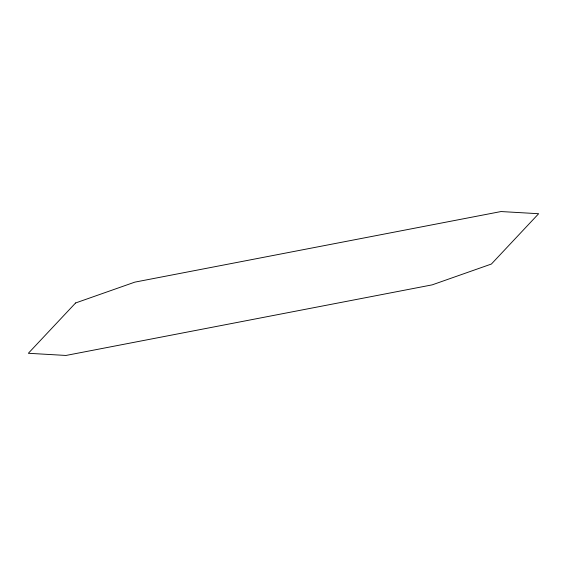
<?xml version="1.0" encoding="UTF-8"?>
<svg xmlns="http://www.w3.org/2000/svg" width="567" height="567" viewBox="0 0 567 567"><rect width="100%" height="100%" fill="white"/><g stroke="black" fill="none" stroke-linecap="round" stroke-linejoin="round"><path stroke-width="0.85" d="M75.595 302.969L28.35 353.284L65.97 355.452L432.189 284.861L491.405 264.031L538.65 213.716L501.03 211.548L134.811 282.139L75.595 302.969"/></g></svg>
